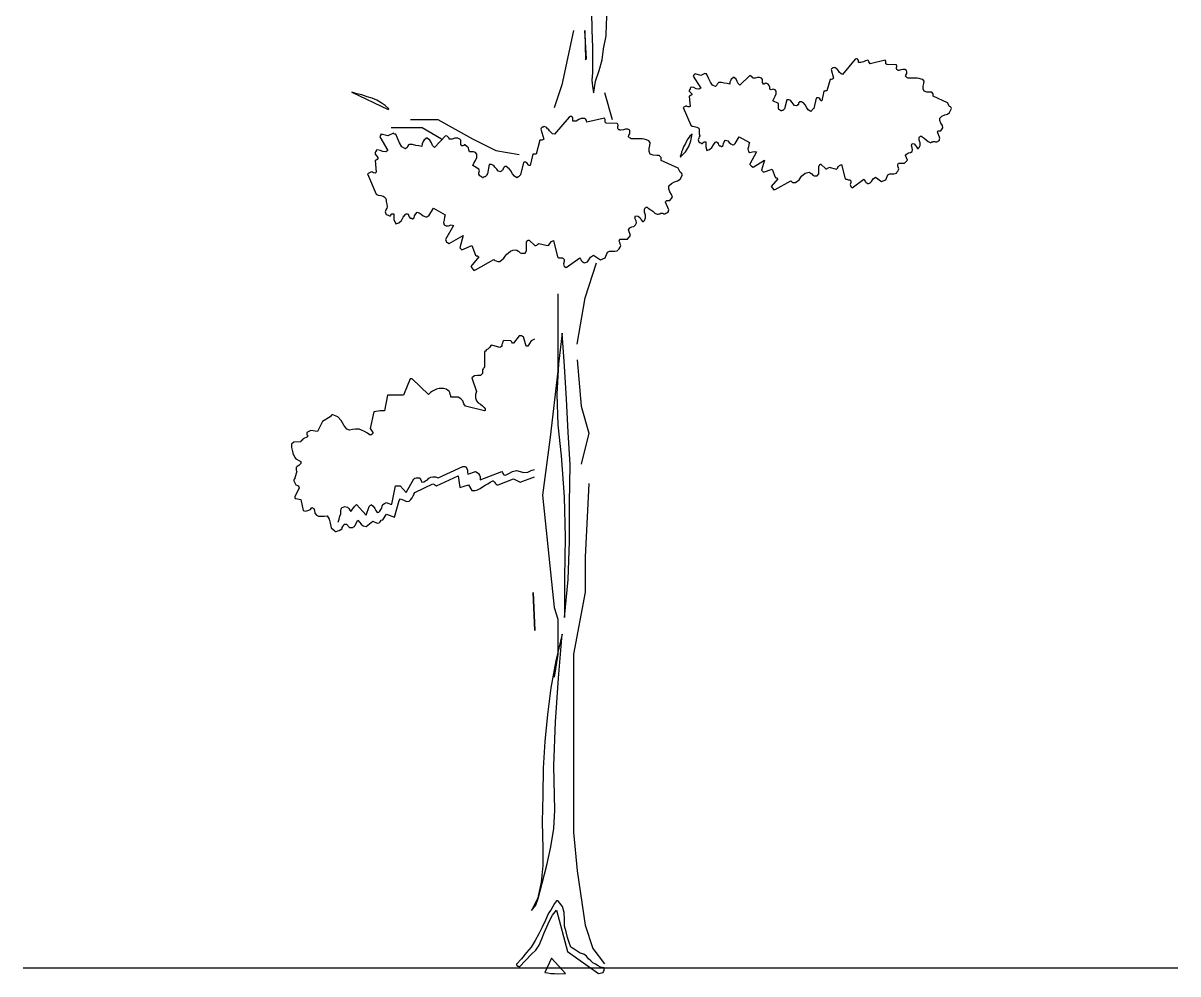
# Model space of a CAD drawing. Extents: x 25 to 83, y -128 to -20.
# Drawn here: x 25.3 to 83.2, y -128.2 to -80.5 of the extents above; entities that cross this region are included whole.
import ezdxf

# ---------------------------------------------------------------- set-up
doc = ezdxf.new("R2010")
doc.units = 0
doc.layers.get('0').update_dxf_attribs({"linetype": 'CONTINUOUS'})

msp = doc.modelspace()

# ---------------------------------------------------------------- linework, layer by layer
at = {"linetype": 'CONTINUOUS'}
for points in [[(53.792, -79.99), (53.818, -80.88), (53.843, -81.769), (53.843, -82.684), (53.843, -83.039), (53.818, -83.395), (53.843, -83.7), (53.894, -84.03), (53.894, -84.03), (53.92, -84.005), (53.92, -84.005), (53.92, -84.005)], [(53.92, -84.005), (53.996, -83.446), (54.174, -82.912), (54.326, -82.379), (54.402, -81.82), (54.529, -81.184), (54.555, -80.575), (54.58, -79.965)], [(53.538, -82.328), (53.462, -80.905), (53.488, -82.379), (53.488, -82.379), (53.513, -82.353), (53.538, -82.328), (53.538, -82.328)], [(63.016, -88.884), (63.804, -88.452), (63.829, -88.477), (63.88, -88.528), (63.956, -88.528), (64.033, -88.528), (64.211, -88.401), (64.338, -88.223), (64.515, -88.071), (64.719, -88.02), (64.77, -88.045), (64.846, -88.096), (64.897, -88.172), (64.973, -88.198), (64.998, -88.198), (65.049, -88.198), (65.075, -88.198), (65.125, -88.198), (65.202, -88.096), (65.202, -87.969), (65.202, -87.842), (65.202, -87.715), (65.227, -87.689), (65.252, -87.639), (65.278, -87.613), (65.303, -87.613), (65.557, -87.842), (65.608, -87.842), (65.634, -87.816), (65.684, -87.791), (65.71, -87.766), (66.091, -87.867), (66.142, -87.816), (66.193, -87.74), (66.243, -87.689), (66.345, -87.639), (66.523, -88.35), (66.548, -88.375), (66.599, -88.375), (66.675, -88.401), (66.752, -88.401), (66.802, -88.452), (66.802, -88.528), (66.777, -88.63), (66.802, -88.731), (66.802, -88.757), (66.828, -88.757), (66.853, -88.782), (66.879, -88.807), (67.463, -88.375), (67.488, -88.401), (67.514, -88.452), (67.539, -88.503), (67.565, -88.528), (67.59, -88.553), (67.616, -88.553), (67.641, -88.579), (67.666, -88.604), (67.768, -88.553), (67.844, -88.477), (67.92, -88.35), (68.047, -88.274), (68.352, -88.477), (68.556, -88.401), (68.657, -88.147), (68.759, -88.096), (68.861, -88.096), (68.962, -88.096), (69.089, -88.071), (69.115, -88.02), (69.166, -87.969), (69.191, -87.893), (69.216, -87.842), (69.191, -87.791), (69.166, -87.715), (69.166, -87.639), (69.191, -87.562), (69.496, -87.562), (69.648, -87.41), (69.547, -87.181), (69.597, -87.105), (69.699, -87.054), (69.801, -87.029), (69.877, -86.978), (69.902, -86.902), (69.877, -86.8), (69.852, -86.673), (69.877, -86.571), (69.979, -86.597), (70.055, -86.673), (70.106, -86.749), (70.157, -86.825), (70.182, -86.825), (70.207, -86.825), (70.207, -86.8), (70.233, -86.775), (70.284, -86.673), (70.284, -86.546), (70.233, -86.419), (70.233, -86.292), (70.258, -86.241), (70.309, -86.216), (70.36, -86.216), (70.385, -86.241), (70.487, -86.317), (70.588, -86.393), (70.69, -86.47), (70.792, -86.521), (70.843, -86.521), (70.868, -86.495), (70.919, -86.495), (70.944, -86.47), (70.944, -86.47), (70.97, -86.47), (71.02, -86.47), (71.046, -86.495), (71.122, -86.495), (71.173, -86.47), (71.198, -86.444), (71.249, -86.419), (71.249, -86.419), (71.249, -86.393), (71.249, -86.368), (71.275, -86.317), (71.148, -85.987), (71.173, -85.962), (71.198, -85.936), (71.275, -85.936), (71.325, -85.936), (71.427, -85.784), (71.402, -85.682), (71.325, -85.555), (71.275, -85.428), (71.275, -85.301), (71.376, -85.199), (71.529, -85.148), (71.656, -85.098), (71.757, -85.021), (71.859, -84.818), (71.834, -84.793), (71.834, -84.767), (71.808, -84.742), (71.757, -84.716), (71.656, -84.539), (70.944, -84.208), (70.944, -84.183), (70.944, -84.157), (70.944, -84.107), (70.944, -84.081), (70.868, -84.005), (70.766, -84.005), (70.614, -84.005), (70.487, -83.954), (70.436, -83.827), (70.436, -83.7), (70.461, -83.573), (70.487, -83.446), (70.411, -83.37), (70.334, -83.344), (70.233, -83.319), (70.131, -83.293), (70.029, -83.293), (69.928, -83.293), (69.801, -83.293), (69.699, -83.293), (69.674, -83.293), (69.623, -83.268), (69.597, -83.243), (69.547, -83.192), (69.572, -83.141), (69.623, -83.065), (69.623, -82.989), (69.597, -82.912), (69.521, -82.862), (69.42, -82.862), (69.318, -82.887), (69.216, -82.912), (69.191, -82.912), (69.166, -82.912), (69.14, -82.887), (69.115, -82.862), (69.089, -82.836), (69.089, -82.785), (69.089, -82.76), (69.115, -82.709), (69.115, -82.684), (69.115, -82.658), (69.089, -82.658), (69.089, -82.633), (68.607, -82.607), (68.556, -82.582), (68.556, -82.531), (68.556, -82.455), (68.53, -82.404), (67.768, -82.582), (67.743, -82.531), (67.717, -82.48), (67.692, -82.43), (67.666, -82.404), (67.539, -82.43), (67.438, -82.48), (67.311, -82.506), (67.184, -82.506), (67.184, -82.48), (67.184, -82.455), (67.184, -82.404), (67.158, -82.379), (67.158, -82.353), (67.107, -82.328), (67.082, -82.328), (67.031, -82.353), (66.396, -83.116), (66.32, -83.09), (66.243, -83.014), (66.193, -82.938), (66.142, -82.862), (66.091, -82.836), (66.066, -82.811), (66.015, -82.785), (65.964, -82.76), (65.913, -82.785), (65.862, -82.811), (65.837, -82.836), (65.811, -82.862), (65.938, -83.293), (65.888, -83.344), (65.862, -83.344), (65.811, -83.37), (65.761, -83.37), (65.608, -83.929), (65.583, -83.929), (65.532, -83.929), (65.506, -83.954), (65.456, -83.954), (65.354, -84.437), (65.303, -84.437), (65.278, -84.386), (65.227, -84.31), (65.176, -84.284), (65.151, -84.284), (65.125, -84.284), (65.1, -84.284), (65.075, -84.31), (64.947, -84.818), (64.922, -84.843), (64.871, -84.894), (64.846, -84.92), (64.795, -84.971), (64.668, -84.894), (64.592, -84.793), (64.515, -84.64), (64.439, -84.539), (64.388, -84.513), (64.338, -84.488), (64.287, -84.488), (64.236, -84.488), (64.211, -84.513), (64.185, -84.539), (64.185, -84.589), (64.185, -84.615), (64.16, -84.64), (64.134, -84.64), (64.109, -84.666), (64.084, -84.691), (63.982, -84.666), (63.906, -84.589), (63.855, -84.513), (63.804, -84.437), (63.753, -84.412), (63.702, -84.386), (63.652, -84.386), (63.601, -84.386), (63.499, -84.767), (63.499, -84.793), (63.474, -84.843), (63.448, -84.869), (63.397, -84.92), (63.397, -84.92), (63.347, -84.92), (63.321, -84.945), (63.296, -84.945), (63.27, -84.92), (63.245, -84.894), (63.22, -84.894), (63.194, -84.869), (63.169, -84.793), (63.169, -84.716), (63.169, -84.64), (63.169, -84.564), (62.889, -84.437), (62.94, -84.335), (63.016, -84.208), (63.067, -84.081), (63.067, -83.954), (63.016, -83.878), (62.915, -83.852), (62.813, -83.878), (62.737, -83.852), (62.737, -83.751), (62.711, -83.675), (62.661, -83.598), (62.559, -83.548), (62.534, -83.548), (62.508, -83.573), (62.457, -83.598), (62.432, -83.598), (62.381, -83.522), (62.381, -83.446), (62.381, -83.37), (62.33, -83.293), (62.229, -83.268), (62.127, -83.268), (62, -83.293), (61.898, -83.293), (61.873, -83.268), (61.847, -83.217), (61.797, -83.192), (61.746, -83.166), (61.238, -83.649), (61.161, -83.573), (61.111, -83.471), (61.06, -83.344), (60.958, -83.268), (60.958, -83.268), (60.933, -83.268), (60.882, -83.268), (60.882, -83.293), (60.806, -83.344), (60.78, -83.395), (60.729, -83.497), (60.729, -83.598), (60.602, -83.573), (60.45, -83.548), (60.323, -83.522), (60.17, -83.522), (60.145, -83.548), (60.094, -83.598), (60.069, -83.675), (60.018, -83.725), (59.865, -83.649), (59.764, -83.497), (59.662, -83.293), (59.586, -83.116), (59.586, -83.116), (59.561, -83.09), (59.51, -83.09), (59.484, -83.065), (59.281, -83.166), (59.002, -83.09), (58.976, -83.116), (58.951, -83.116), (58.925, -83.141), (58.9, -83.192), (59.281, -83.802), (59.179, -83.852), (59.052, -83.827), (58.925, -83.776), (58.798, -83.751), (58.773, -83.751), (58.773, -83.776), (58.773, -83.776), (58.747, -83.802), (58.747, -83.827), (58.722, -83.878), (58.697, -83.903), (58.697, -83.954), (58.824, -84.081), (58.824, -84.132), (58.798, -84.157), (58.747, -84.183), (58.697, -84.208), (58.747, -84.716), (58.697, -84.742), (58.646, -84.742), (58.595, -84.716), (58.57, -84.691), (58.392, -84.767), (58.773, -85.657), (58.849, -85.707), (58.951, -85.733), (59.078, -85.758), (59.179, -85.809), (59.205, -85.885), (59.205, -85.987), (59.205, -86.089), (59.23, -86.19), (59.205, -86.241), (59.179, -86.317), (59.154, -86.393), (59.179, -86.495), (59.205, -86.521), (59.23, -86.521), (59.281, -86.546), (59.332, -86.571), (59.357, -86.571), (59.383, -86.546), (59.408, -86.521), (59.433, -86.495), (59.459, -86.495), (59.51, -86.495), (59.535, -86.495), (59.535, -86.521), (59.535, -86.749), (59.586, -86.927), (59.713, -86.876), (59.84, -86.775), (59.916, -86.648), (59.993, -86.521), (59.993, -86.521), (60.018, -86.495), (60.043, -86.495), (60.069, -86.495), (60.12, -86.521), (60.145, -86.571), (60.17, -86.648), (60.221, -86.698), (60.247, -86.698), (60.272, -86.698), (60.297, -86.724), (60.323, -86.724), (60.399, -86.673), (60.424, -86.571), (60.45, -86.495), (60.526, -86.419), (60.628, -86.444), (60.704, -86.521), (60.78, -86.597), (60.882, -86.648), (60.907, -86.648), (60.958, -86.622), (60.984, -86.597), (61.009, -86.571), (61.212, -86.241), (61.72, -86.521), (61.695, -86.622), (61.67, -86.749), (61.644, -86.851), (61.67, -86.978), (61.746, -87.029), (61.873, -87.003), (61.974, -86.978), (62.076, -87.003), (61.746, -87.613), (61.746, -87.639), (61.797, -87.689), (61.822, -87.715), (61.898, -87.766), (62.483, -87.41), (62.33, -87.918), (62.356, -87.944), (62.381, -87.969), (62.406, -87.994), (62.432, -88.02), (62.864, -87.867), (63.016, -88.274), (63.042, -88.299), (63.093, -88.299), (63.118, -88.325), (63.143, -88.35), (62.813, -88.731), (62.94, -88.909), (62.94, -88.909), (62.991, -88.884), (63.016, -88.884), (63.016, -88.884)], [(43.603, -84.869), (43.603, -84.869), (43.628, -84.843), (43.628, -84.843), (43.628, -84.843), (43.451, -84.666), (43.247, -84.539), (43.019, -84.412), (42.79, -84.31), (42.536, -84.234), (42.282, -84.132), (42.028, -84.081), (41.774, -84.005), (43.603, -84.869)], [(47.974, -92.924), (48.888, -92.39), (48.939, -92.441), (49.015, -92.466), (49.092, -92.492), (49.193, -92.492), (49.295, -92.416), (49.397, -92.339), (49.473, -92.238), (49.549, -92.136), (49.625, -92.06), (49.727, -91.984), (49.854, -91.933), (49.981, -91.907), (50.057, -91.933), (50.133, -91.984), (50.21, -92.06), (50.286, -92.085), (50.311, -92.085), (50.362, -92.085), (50.413, -92.085), (50.464, -92.085), (50.54, -91.958), (50.54, -91.831), (50.54, -91.679), (50.54, -91.526), (50.565, -91.475), (50.591, -91.45), (50.616, -91.425), (50.667, -91.425), (50.947, -91.704), (50.997, -91.704), (51.048, -91.679), (51.099, -91.628), (51.15, -91.603), (51.582, -91.704), (51.658, -91.679), (51.709, -91.603), (51.785, -91.501), (51.887, -91.45), (52.09, -92.263), (52.141, -92.314), (52.192, -92.314), (52.268, -92.314), (52.344, -92.314), (52.42, -92.39), (52.42, -92.492), (52.395, -92.619), (52.42, -92.746), (52.42, -92.746), (52.446, -92.771), (52.471, -92.771), (52.522, -92.797), (53.208, -92.314), (53.233, -92.339), (53.259, -92.39), (53.284, -92.441), (53.335, -92.492), (53.335, -92.517), (53.361, -92.517), (53.411, -92.543), (53.437, -92.568), (53.589, -92.517), (53.665, -92.416), (53.742, -92.289), (53.894, -92.187), (54.25, -92.416), (54.479, -92.314), (54.606, -92.035), (54.707, -91.984), (54.834, -91.984), (54.961, -91.984), (55.088, -91.958), (55.139, -91.907), (55.19, -91.857), (55.241, -91.78), (55.266, -91.704), (55.241, -91.628), (55.215, -91.552), (55.19, -91.475), (55.215, -91.374), (55.597, -91.374), (55.749, -91.196), (55.647, -90.916), (55.724, -90.815), (55.825, -90.764), (55.927, -90.739), (56.003, -90.662), (56.054, -90.561), (56.029, -90.459), (55.978, -90.332), (56.003, -90.205), (56.13, -90.23), (56.232, -90.307), (56.283, -90.408), (56.359, -90.485), (56.384, -90.485), (56.41, -90.485), (56.435, -90.459), (56.461, -90.434), (56.511, -90.307), (56.511, -90.18), (56.461, -90.027), (56.461, -89.875), (56.486, -89.798), (56.537, -89.773), (56.588, -89.773), (56.638, -89.824), (56.765, -89.9), (56.867, -89.976), (56.969, -90.078), (57.096, -90.129), (57.147, -90.129), (57.197, -90.103), (57.223, -90.103), (57.274, -90.078), (57.299, -90.078), (57.324, -90.078), (57.375, -90.078), (57.426, -90.103), (57.477, -90.103), (57.528, -90.078), (57.579, -90.053), (57.629, -90.027), (57.629, -90.002), (57.655, -90.002), (57.655, -89.951), (57.68, -89.9), (57.502, -89.519), (57.528, -89.468), (57.579, -89.443), (57.655, -89.443), (57.731, -89.443), (57.858, -89.265), (57.807, -89.138), (57.731, -89.011), (57.68, -88.858), (57.68, -88.706), (57.807, -88.579), (57.96, -88.503), (58.112, -88.452), (58.239, -88.375), (58.366, -88.147), (58.341, -88.121), (58.315, -88.071), (58.29, -88.045), (58.239, -88.02), (58.138, -87.816), (57.299, -87.435), (57.299, -87.41), (57.299, -87.359), (57.299, -87.334), (57.299, -87.283), (57.197, -87.181), (57.07, -87.181), (56.892, -87.156), (56.74, -87.105), (56.689, -86.978), (56.689, -86.825), (56.715, -86.673), (56.74, -86.521), (56.664, -86.444), (56.562, -86.393), (56.435, -86.368), (56.333, -86.343), (56.206, -86.343), (56.079, -86.343), (55.952, -86.343), (55.825, -86.343), (55.774, -86.343), (55.749, -86.317), (55.698, -86.292), (55.647, -86.241), (55.673, -86.165), (55.724, -86.089), (55.724, -86.012), (55.724, -85.911), (55.622, -85.86), (55.495, -85.86), (55.393, -85.885), (55.266, -85.911), (55.241, -85.911), (55.215, -85.885), (55.165, -85.885), (55.139, -85.86), (55.114, -85.809), (55.114, -85.784), (55.114, -85.733), (55.139, -85.682), (55.139, -85.657), (55.114, -85.631), (55.114, -85.606), (55.088, -85.58), (54.529, -85.555), (54.479, -85.504), (54.479, -85.453), (54.479, -85.377), (54.453, -85.301), (53.564, -85.504), (53.538, -85.428), (53.513, -85.377), (53.488, -85.352), (53.437, -85.326), (53.284, -85.326), (53.157, -85.377), (53.03, -85.453), (52.852, -85.453), (52.852, -85.403), (52.852, -85.377), (52.852, -85.326), (52.852, -85.275), (52.827, -85.25), (52.801, -85.225), (52.725, -85.225), (52.674, -85.25), (51.938, -86.114), (51.836, -86.089), (51.76, -86.012), (51.683, -85.936), (51.633, -85.86), (51.582, -85.834), (51.556, -85.784), (51.506, -85.758), (51.429, -85.733), (51.379, -85.758), (51.328, -85.758), (51.277, -85.809), (51.251, -85.86), (51.404, -86.368), (51.353, -86.393), (51.302, -86.419), (51.251, -86.419), (51.201, -86.419), (51.023, -87.105), (50.972, -87.105), (50.947, -87.105), (50.896, -87.105), (50.845, -87.105), (50.718, -87.689), (50.642, -87.689), (50.616, -87.639), (50.565, -87.562), (50.489, -87.512), (50.489, -87.512), (50.464, -87.512), (50.413, -87.512), (50.388, -87.537), (50.235, -88.147), (50.21, -88.172), (50.159, -88.223), (50.133, -88.248), (50.057, -88.299), (49.93, -88.223), (49.829, -88.096), (49.752, -87.944), (49.651, -87.816), (49.6, -87.791), (49.549, -87.74), (49.473, -87.74), (49.422, -87.766), (49.397, -87.791), (49.371, -87.816), (49.371, -87.867), (49.346, -87.893), (49.32, -87.918), (49.295, -87.944), (49.269, -87.969), (49.244, -87.994), (49.117, -87.969), (49.041, -87.867), (48.939, -87.766), (48.888, -87.689), (48.838, -87.664), (48.787, -87.639), (48.736, -87.639), (48.66, -87.639), (48.583, -88.096), (48.558, -88.121), (48.533, -88.172), (48.507, -88.198), (48.456, -88.248), (48.431, -88.248), (48.38, -88.274), (48.355, -88.299), (48.329, -88.299), (48.304, -88.274), (48.279, -88.248), (48.228, -88.223), (48.202, -88.198), (48.151, -88.121), (48.151, -88.045), (48.177, -87.944), (48.151, -87.867), (47.847, -87.689), (47.897, -87.562), (47.974, -87.435), (48.05, -87.283), (48.05, -87.105), (47.974, -87.029), (47.872, -87.003), (47.77, -87.003), (47.669, -87.003), (47.643, -86.902), (47.618, -86.8), (47.542, -86.724), (47.44, -86.648), (47.415, -86.648), (47.389, -86.673), (47.338, -86.698), (47.288, -86.698), (47.237, -86.622), (47.237, -86.521), (47.237, -86.419), (47.186, -86.368), (47.084, -86.317), (46.932, -86.317), (46.805, -86.368), (46.652, -86.368), (46.652, -86.317), (46.601, -86.266), (46.551, -86.216), (46.474, -86.19), (45.915, -86.775), (45.814, -86.673), (45.763, -86.546), (45.687, -86.419), (45.56, -86.317), (45.56, -86.317), (45.534, -86.317), (45.483, -86.317), (45.483, -86.343), (45.407, -86.393), (45.356, -86.47), (45.306, -86.597), (45.28, -86.724), (45.128, -86.698), (44.975, -86.673), (44.823, -86.622), (44.645, -86.622), (44.619, -86.648), (44.569, -86.724), (44.543, -86.775), (44.467, -86.851), (44.289, -86.749), (44.162, -86.546), (44.06, -86.317), (43.984, -86.114), (43.959, -86.114), (43.933, -86.114), (43.883, -86.089), (43.857, -86.063), (43.578, -86.19), (43.247, -86.114), (43.222, -86.114), (43.222, -86.139), (43.197, -86.19), (43.171, -86.241), (43.578, -86.927), (43.476, -87.003), (43.324, -86.978), (43.197, -86.927), (43.044, -86.902), (43.019, -86.902), (43.019, -86.902), (43.019, -86.902), (42.993, -86.927), (42.993, -86.978), (42.968, -87.003), (42.942, -87.054), (42.942, -87.105), (43.069, -87.283), (43.069, -87.334), (43.044, -87.384), (42.993, -87.41), (42.942, -87.435), (42.993, -88.02), (42.942, -88.071), (42.866, -88.045), (42.815, -88.02), (42.765, -87.994), (42.561, -88.096), (42.993, -89.112), (43.095, -89.163), (43.222, -89.189), (43.349, -89.214), (43.451, -89.29), (43.501, -89.392), (43.501, -89.494), (43.527, -89.621), (43.552, -89.748), (43.527, -89.824), (43.476, -89.9), (43.451, -90.002), (43.476, -90.103), (43.501, -90.129), (43.552, -90.154), (43.603, -90.18), (43.654, -90.205), (43.705, -90.205), (43.73, -90.18), (43.756, -90.129), (43.781, -90.103), (43.806, -90.103), (43.857, -90.103), (43.883, -90.129), (43.883, -90.154), (43.883, -90.383), (43.984, -90.612), (44.137, -90.561), (44.264, -90.434), (44.34, -90.281), (44.442, -90.154), (44.442, -90.129), (44.467, -90.129), (44.492, -90.103), (44.543, -90.103), (44.594, -90.129), (44.619, -90.18), (44.645, -90.256), (44.696, -90.332), (44.721, -90.332), (44.772, -90.332), (44.797, -90.357), (44.823, -90.357), (44.899, -90.307), (44.924, -90.205), (44.975, -90.103), (45.051, -90.027), (45.153, -90.053), (45.255, -90.129), (45.356, -90.205), (45.483, -90.256), (45.509, -90.256), (45.56, -90.256), (45.585, -90.23), (45.636, -90.205), (45.865, -89.824), (46.449, -90.154), (46.424, -90.281), (46.398, -90.408), (46.373, -90.535), (46.398, -90.662), (46.5, -90.713), (46.627, -90.713), (46.754, -90.662), (46.881, -90.688), (46.474, -91.399), (46.5, -91.475), (46.525, -91.526), (46.576, -91.552), (46.652, -91.603), (47.364, -91.196), (47.186, -91.806), (47.211, -91.831), (47.237, -91.857), (47.262, -91.882), (47.288, -91.907), (47.796, -91.704), (47.974, -92.187), (48.024, -92.212), (48.075, -92.212), (48.101, -92.238), (48.151, -92.263), (47.745, -92.746), (47.897, -92.949), (47.897, -92.949), (47.948, -92.924), (47.974, -92.924), (47.974, -92.924)], [(58.29, -87.207), (58.519, -87.003), (58.671, -86.724), (58.773, -86.444), (58.849, -86.114), (58.722, -86.216), (58.595, -86.393), (58.519, -86.571), (58.417, -86.749), (58.366, -86.902), (58.315, -87.003), (58.29, -87.105), (58.239, -87.207), (58.239, -87.207), (58.265, -87.257), (58.265, -87.257), (58.29, -87.207)], [(52.446, -110.355), (52.624, -108.449), (52.7, -106.544), (52.7, -104.612), (52.725, -102.707), (52.624, -101.055), (52.547, -99.403), (52.446, -97.752), (52.319, -96.1), (52.141, -97.625), (52.065, -99.149), (52.115, -100.699), (52.268, -102.249), (52.42, -104.308), (52.471, -106.34), (52.446, -108.348), (52.446, -110.355)], [(50.943, -96.402), (50.874, -96.436), (50.773, -96.487), (50.595, -96.741), (50.595, -96.741), (50.569, -96.741), (50.544, -96.741), (50.518, -96.741), (50.391, -96.284), (50.341, -96.258), (50.29, -96.233), (50.214, -96.233), (50.163, -96.233), (49.883, -96.589), (49.832, -96.589), (49.807, -96.538), (49.782, -96.512), (49.756, -96.487), (49.4, -96.461), (49.35, -96.512), (49.324, -96.589), (49.299, -96.665), (49.299, -96.741), (49.299, -96.766), (49.273, -96.766), (49.223, -96.792), (49.197, -96.817), (48.791, -96.69), (48.74, -96.716), (48.689, -96.792), (48.638, -96.843), (48.587, -96.893), (48.562, -96.919), (48.511, -96.944), (48.486, -96.995), (48.435, -97.02), (48.435, -97.808), (48.409, -97.834), (48.384, -97.859), (48.359, -97.884), (48.333, -97.935), (48.333, -97.986), (48.333, -98.011), (48.333, -98.062), (48.333, -98.113), (48.232, -98.215), (48.079, -98.215), (47.927, -98.24), (47.8, -98.342), (48.028, -99.028), (47.977, -99.18), (47.977, -99.333), (48.028, -99.485), (48.105, -99.587), (48.232, -99.663), (48.333, -99.739), (48.409, -99.816), (48.46, -99.892), (48.46, -99.917), (48.46, -99.943), (48.46, -99.968), (48.435, -99.993), (47.469, -99.765), (47.393, -99.638), (47.342, -99.485), (47.241, -99.384), (47.114, -99.307), (46.732, -99.307), (46.732, -99.257), (46.732, -99.231), (46.707, -99.18), (46.707, -99.155), (46.682, -99.079), (46.656, -99.002), (46.58, -98.952), (46.504, -98.901), (46.377, -98.875), (46.25, -98.875), (46.148, -98.875), (46.021, -98.901), (45.919, -98.952), (45.818, -99.002), (45.716, -99.079), (45.614, -99.18), (44.801, -98.393), (44.801, -98.393), (44.776, -98.393), (44.725, -98.393), (44.7, -98.393), (44.369, -99.206), (43.556, -99.206), (43.404, -99.993), (43.2, -99.993), (42.87, -100.044), (42.692, -100.883), (42.819, -101.086), (42.819, -101.137), (42.794, -101.162), (42.743, -101.188), (42.692, -101.213), (42.565, -101.112), (42.413, -101.035), (42.26, -100.959), (42.133, -100.908), (41.955, -100.908), (41.803, -100.934), (41.65, -100.959), (41.523, -100.908), (41.371, -100.705), (41.244, -100.476), (41.066, -100.298), (40.812, -100.197), (40.761, -100.197), (40.736, -100.222), (40.71, -100.273), (40.685, -100.298), (40.304, -100.527), (40.05, -101.035), (39.719, -100.984), (39.516, -101.086), (39.516, -101.137), (39.516, -101.188), (39.541, -101.213), (39.541, -101.289), (39.338, -101.391), (39.313, -101.416), (39.287, -101.467), (39.236, -101.493), (39.211, -101.543), (38.855, -101.569), (38.754, -101.671), (38.754, -101.823), (38.804, -102.026), (38.83, -102.179), (38.881, -102.255), (38.906, -102.331), (38.932, -102.357), (38.957, -102.407), (39.211, -102.534), (39.211, -102.636), (39.16, -102.687), (39.109, -102.738), (39.033, -102.789), (38.982, -102.839), (38.982, -102.89), (38.982, -102.966), (39.008, -103.043), (38.906, -103.348), (38.906, -103.398), (38.881, -103.424), (38.855, -103.475), (38.855, -103.5), (38.957, -103.703), (39.008, -103.729), (39.084, -103.754), (39.109, -103.805), (39.135, -103.856), (38.906, -104.313), (38.906, -104.339), (38.906, -104.364), (38.932, -104.389), (38.957, -104.389), (39.211, -104.44), (39.338, -104.999), (39.44, -105.025), (39.567, -104.999), (39.694, -104.948), (39.77, -104.847), (39.872, -104.898), (39.897, -104.999), (39.923, -105.126), (39.999, -105.228), (40.1, -105.279), (40.253, -105.279), (40.38, -105.279), (40.532, -105.253), (40.634, -105.431), (40.685, -105.634), (40.736, -105.863), (40.914, -106.016), (40.939, -106.041), (40.964, -106.041), (40.99, -106.041), (40.99, -106.041)], [(41.091, -105.584), (41.142, -105.431), (41.168, -105.279), (41.218, -105.152), (41.218, -104.999), (41.244, -104.923), (41.269, -104.847), (41.345, -104.821), (41.422, -104.796), (41.549, -104.821), (41.625, -104.898), (41.676, -104.974), (41.727, -105.05), (41.905, -104.796), (41.93, -104.771), (41.955, -104.745), (41.981, -104.72), (42.006, -104.694), (42.489, -105.228), (42.641, -104.796), (42.667, -104.771), (42.692, -104.745), (42.718, -104.72), (42.743, -104.694), (42.845, -104.771), (42.921, -104.898), (42.972, -104.999), (43.048, -105.101), (43.124, -105.075), (43.175, -105.025), (43.226, -104.948), (43.277, -104.872), (43.302, -104.771), (43.327, -104.694), (43.404, -104.643), (43.505, -104.593), (43.582, -104.618), (43.632, -104.643), (43.709, -104.669), (43.785, -104.669), (43.963, -103.754), (44.191, -103.754), (44.496, -104.084), (44.877, -103.398), (44.928, -103.373), (45.005, -103.348), (45.081, -103.348), (45.182, -103.348), (45.208, -103.398), (45.233, -103.449), (45.259, -103.5), (45.284, -103.576), (45.386, -103.551), (45.462, -103.5), (45.564, -103.449), (45.64, -103.373), (45.741, -103.322), (45.843, -103.297), (45.97, -103.297), (46.097, -103.348), (47.342, -102.789), (47.393, -102.789), (47.444, -102.789), (47.469, -102.789), (47.495, -102.814), (47.546, -102.89), (47.571, -102.966), (47.571, -103.068), (47.596, -103.17), (47.977, -103.043), (48.054, -103.093), (48.13, -103.144), (48.181, -103.221), (48.206, -103.297), (48.206, -103.322), (48.206, -103.373), (48.206, -103.398), (48.206, -103.449), (49.299, -103.043), (49.324, -103.093), (49.35, -103.144), (49.4, -103.195), (49.477, -103.221), (49.655, -103.144), (49.832, -103.043), (50.036, -102.992), (50.214, -103.043), (50.391, -103.093), (50.595, -103.068), (50.773, -102.992), (50.943, -102.936)], [(40.99, -106.041), (41.066, -106.016), (41.142, -105.99), (41.218, -105.939), (41.295, -105.889), (41.295, -105.838), (41.32, -105.787), (41.371, -105.736), (41.396, -105.685), (41.396, -105.685), (41.422, -105.685), (41.473, -105.685), (41.498, -105.685), (41.65, -105.838), (41.676, -105.838), (41.727, -105.838), (41.752, -105.838), (41.777, -105.838), (41.828, -105.838), (41.854, -105.812), (41.905, -105.787), (41.93, -105.762), (42.082, -105.482), (42.159, -105.584), (42.235, -105.685), (42.336, -105.762), (42.489, -105.787), (42.819, -105.533), (43.048, -105.634), (43.15, -105.609), (43.2, -105.558), (43.251, -105.482), (43.327, -105.457), (43.505, -105.177), (43.912, -105.33), (44.141, -104.491), (44.217, -104.415), (44.293, -104.44), (44.42, -104.491), (44.522, -104.542), (44.649, -104.516), (44.725, -104.44), (44.801, -104.364), (44.852, -104.262), (44.877, -104.212), (44.903, -104.161), (44.903, -104.135), (44.928, -104.084), (45.843, -103.653), (45.894, -103.678), (45.919, -103.703), (45.97, -103.729), (46.021, -103.754), (47.114, -103.246), (47.19, -103.83), (47.622, -103.703), (47.8, -103.983), (47.952, -103.983), (48.079, -103.957), (48.206, -103.881), (48.333, -103.805), (48.46, -103.729), (48.587, -103.653), (48.714, -103.576), (48.841, -103.5), (48.867, -103.5), (48.918, -103.551), (48.943, -103.576), (48.968, -103.627), (48.994, -103.653), (49.019, -103.678), (49.07, -103.703), (49.121, -103.703), (49.883, -103.398), (50.214, -103.576), (50.943, -103.305)], [(50.947, -111.016), (50.87, -109.11), (50.947, -111.016)], [(50.794, -125.068), (50.997, -124.788), (51.124, -124.458), (51.226, -124.077), (51.328, -123.695), (51.556, -122.781), (51.76, -121.866), (51.912, -120.951), (51.963, -120.036), (51.912, -117.8), (51.988, -115.59), (52.141, -113.404), (52.319, -111.194), (52.014, -112.54), (51.76, -113.887), (51.582, -115.234), (51.455, -116.581), (51.379, -117.927), (51.353, -119.274), (51.328, -120.621), (51.353, -121.967), (51.353, -122.806), (51.277, -123.645), (51.099, -124.432), (50.794, -125.068)], [(54.148, -128.218), (54.377, -128.168), (54.402, -128.117), (54.428, -128.066), (54.428, -127.99), (54.428, -127.939), (54.25, -127.913), (54.123, -127.837), (53.996, -127.761), (53.869, -127.685), (53.767, -127.583), (53.64, -127.481), (53.538, -127.354), (53.411, -127.253), (53.233, -127.202), (53.081, -127.1), (52.929, -126.999), (52.751, -126.897), (52.674, -126.668), (52.598, -126.414), (52.522, -126.135), (52.446, -125.855), (52.446, -125.499), (52.42, -125.169), (52.344, -124.864), (52.141, -124.61), (52.141, -124.61), (52.09, -124.585), (52.065, -124.585), (52.039, -124.585), (51.938, -124.712), (51.861, -124.864), (51.76, -125.042), (51.633, -125.195), (51.48, -125.55), (51.328, -125.906), (51.15, -126.236), (50.972, -126.567), (50.769, -126.897), (50.54, -127.177), (50.286, -127.481), (50.032, -127.761), (50.032, -127.786), (50.057, -127.812), (50.057, -127.837), (50.083, -127.863), (50.108, -127.863), (50.133, -127.863), (50.159, -127.888), (50.184, -127.888), (50.794, -127.253), (50.997, -127.049), (51.175, -126.795), (51.302, -126.49), (51.429, -126.186), (51.556, -125.881), (51.683, -125.576), (51.836, -125.296), (52.039, -125.042), (52.598, -127.126), (54.148, -128.218)], [(52.09, -128.244), (52.497, -128.218), (51.785, -127.456), (51.455, -128.168), (51.607, -128.193), (51.76, -128.218), (51.938, -128.218), (52.09, -128.244)]]:
    msp.add_lwpolyline(points, dxfattribs=at)
for points in [[(52.887, -80.91), (52.303, -83.63), (51.915, -84.796)], [(54.442, -84.019), (54.831, -85.379)], [(44.722, -85.379), (46.082, -85.379), (47.832, -86.351), (48.221, -86.545), (48.998, -86.933), (50.165, -87.128)], [(43.75, -85.768), (45.305, -85.768), (46.277, -86.351)], [(53.081, -96.649), (53.47, -94.317), (54.053, -92.568)], [(52.109, -94.123), (52.109, -98.009), (51.72, -101.313), (51.331, -104.227), (51.915, -109.862), (52.109, -110.445), (52.109, -112.194), (51.915, -113.36)], [(53.081, -97.426), (53.275, -99.758), (53.664, -101.118), (53.275, -102.673)], [(53.664, -103.644), (53.47, -107.336), (53.47, -109.085), (52.887, -112.194), (52.887, -114.331), (52.887, -116.08), (52.887, -118.995), (52.887, -121.132), (53.081, -123.075), (53.47, -125.796), (53.859, -126.962), (54.442, -127.739)], [(25.281, -127.933), (83.214, -127.933)]]:
    msp.add_lwpolyline(points)

doc.saveas('drawing.dxf')
